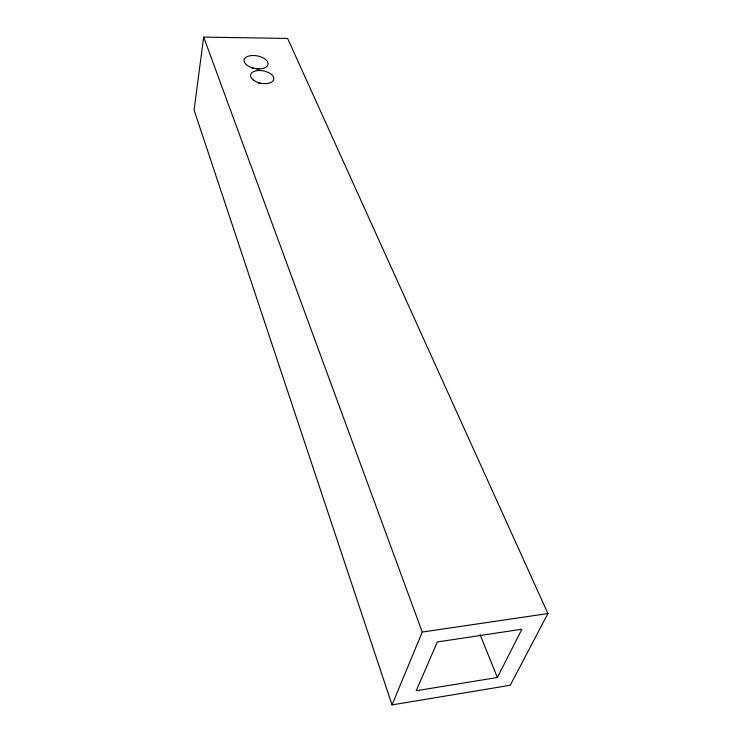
<?xml version="1.0" encoding="UTF-8"?>
<svg xmlns="http://www.w3.org/2000/svg" width="742" height="742" viewBox="0 0 742 742"><rect width="100%" height="100%" fill="white"/><g stroke="black" fill="none" stroke-linecap="round" stroke-linejoin="round"><path stroke-width="1.11" d="M203.67 37.1L194.079 110.029L392.036 704.9L510.227 685.274L547.921 613.551L287.627 38.454L203.67 37.1L422.254 632.054L392.036 704.9M497.363 677.492L521.904 629.225L437.335 641.969L416.197 690.737L497.363 677.492L480.037 634.549M422.254 632.054L547.921 613.551M258.865 68.848L259.542 70.509M252.326 68.199A12.095 6.437 10.6 0 1 257.446 69.099M258.374 83.28A11.696 6.326 10.8 0 1 260.377 83.484M247.364 65.454A12.187 6.39 10.7 0 0 267.63 65.565A12.187 6.39 10.7 0 0 253.263 55.492A12.187 6.39 10.7 0 0 247.364 65.454M253.801 80.331A11.789 6.279 10.8 0 0 273.381 80.368A11.789 6.279 10.8 0 0 259.431 70.509A11.789 6.279 10.8 0 0 253.801 80.331"/></g></svg>
